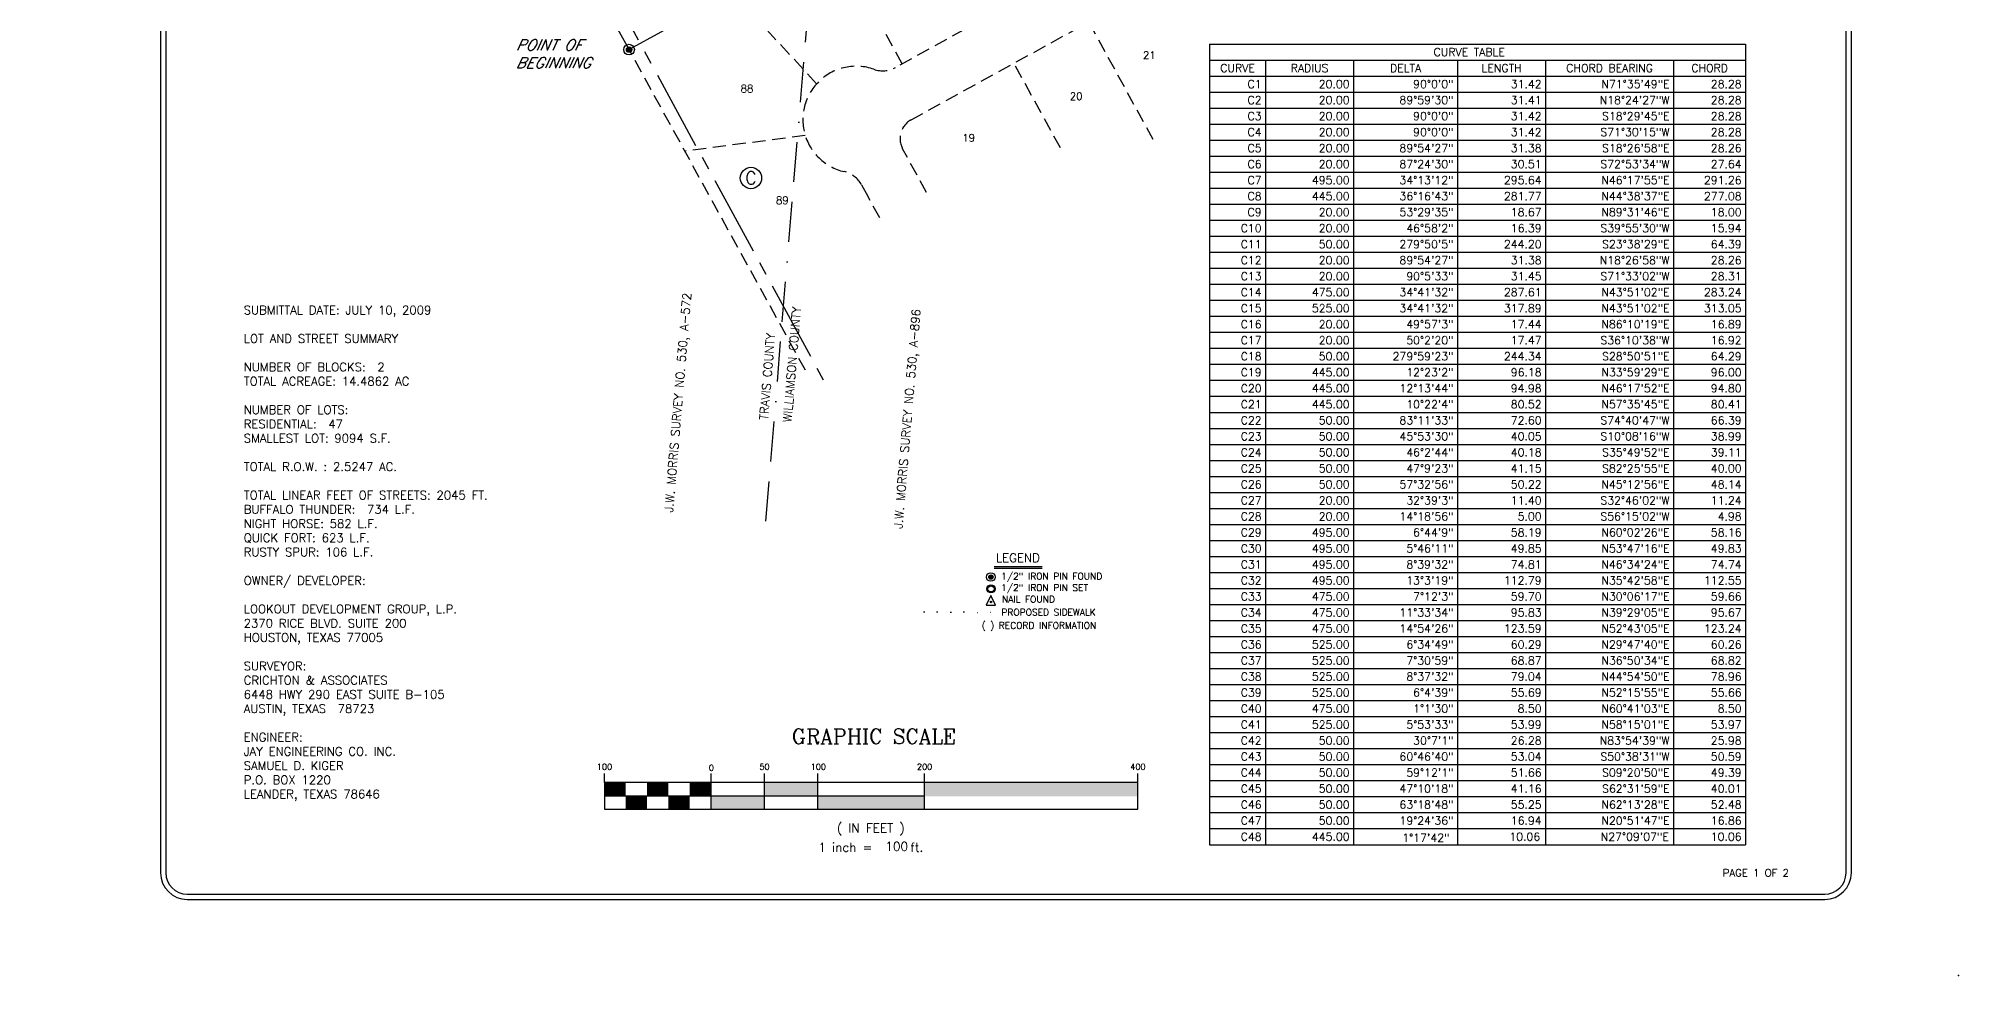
# Model space of a CAD drawing. Extents: x 3071371 to 3075496, y 10166393 to 10168831.
# Drawn here: x 3071497 to 3073297, y 10166431 to 10167309 of the extents above; entities that cross this region are included whole.
import ezdxf
from ezdxf.enums import TextEntityAlignment as Align

# ---------------------------------------------------------------- set-up
doc = ezdxf.new("R2010")
doc.units = 0
doc.header["$LTSCALE"] = 100
doc.header["$MEASUREMENT"] = 0
for name, pattern in [('BORDER', [1.75, 0.5, -0.25, 0.5, -0.25, 0, -0.25]), ('CENTER2', [1.125, 0.75, -0.125, 0.125, -0.125]), ('DOT', [0.25, 0, -0.25]), ('EASE', [0.1875, 0.125, -0.0625])]:
    doc.linetypes.add(name, pattern=pattern)
doc.layers.get('0').update_dxf_attribs({"linetype": 'CONTINUOUS'})
for name, color, linetype in [('ADJOINER', 3, 'EASE'), ('BANDD', 3, 'CONTINUOUS'), ('COUNTYLINE', 10, 'BORDER'), ('H-1-2-Blk-no', 72, 'CONTINUOUS'), ('LBLS', 3, 'CONTINUOUS'), ('LN', 5, 'CONTINUOUS'), ('PINS', 3, 'CONTINUOUS'), ('SIDEWALK', 3, 'DOT')]:
    doc.layers.add(name, color=color, linetype=linetype)
doc.layers.get('0').freeze()
doc.styles.add('C10', font='complex', dxfattribs={"height": 4.167})
doc.styles.add('C6', font='complex', dxfattribs={"height": 2.499})
doc.styles.add('L80', font='simplex.shx', dxfattribs={"height": 7})
doc.styles.add('ROMANC', font='ROMANC.SHX', dxfattribs={"height": 7.5})
doc.styles.add('ROMAND', font='ROMAND.SHX', dxfattribs={"height": 8})
doc.styles.add('ROMANT', font='ROMANT.shx', dxfattribs={"oblique": 25, "height": 15})
doc.styles.add('S4', font='simplex', dxfattribs={"height": 1.668})

# ---------------------------------------------------------------- blocks, each defined once
blk = doc.blocks.new('SCALE')
for p, q in [((-1.5, 0.25), (-1.5, 0.333)), ((-1.5, 0.25), (-1.5, 0)), ((3.5, 0.25), (-1.5, 0.25)), ((-0.5, 0.25), (-0.5, 0.333)), ((-0.5, 0), (-0.5, 0.25)), ((0, 0.25), (0, 0.333)), ((0, 0), (0, 0.25)), ((0.5, 0.25), (0.5, 0.333)), ((0.5, 0), (0.5, 0.25)), ((1.5, 0.25), (1.5, 0.333)), ((1.5, 0), (1.5, 0.25)), ((3.5, 0.25), (3.5, 0.333)), ((3.5, 0), (3.5, 0.25)), ((-1.5, 0.125), (1.5, 0.125)), ((-1.5, 0), (3.5, 0))]:
    blk.add_line(p, q)
for points in [[(-1.5, 0.25), (-1.5, 0.12), (-1.3, 0.25), (-1.3, 0.12)], [(-1.1, 0.25), (-1.1, 0.12), (-0.9, 0.25), (-0.9, 0.12)], [(-0.7, 0.25), (-0.7, 0.12), (-0.5, 0.25), (-0.5, 0.12)], [(0, 0.25), (0, 0.12), (0.5, 0.25), (0.5, 0.12)], [(1.5, 0.25), (1.5, 0.12), (3.5, 0.25), (3.5, 0.12)], [(-1.3, 0.12), (-1.3, 0), (-1.1, 0.12), (-1.1, 0)], [(-0.9, 0.12), (-0.9, 0), (-0.7, 0.12), (-0.7, 0)], [(-0.5, 0.12), (-0.5, 0), (0, 0.12), (0, 0)], [(0.5, 0.12), (0.5, 0), (1.5, 0.12), (1.5, 0)]]:
    blk.add_solid(points)
for s, height, style, p in [('GRAPHIC SCALE', 0.1389, 'C10', (1.025, 0.613)), ('0', 0.0556, 'S4', (-0.497, 0.36)), ('( IN FEET )', 0.0833, 'C6', (0.997, -0.219)), ('1 inch =     ft.', 0.0833, 'C6', (0.997, -0.399))]:
    blk.add_text(s, height=height, dxfattribs=dict(style=style)).set_placement(p, align=Align.CENTER)
at = {"style": 'S4'}
for p in [(-1.5, 0.369), (0.001, 0.369), (0.506, 0.369), (1.501, 0.369), (3.501, 0.369)]:
    blk.add_attdef('0', text='', height=0.0556, dxfattribs=at).set_placement(p, align=Align.CENTER)
at = {"style": 'C6'}
blk.add_attdef('000', (1.133, -0.39), '', height=0.0833, dxfattribs=at)
blk = doc.blocks.new('B-18X24')
at = {"color": 1}
for p, q in [((0, 5), (-2195.3, 5)), ((0, 5), (0, 5)), ((-2220.3, -20), (-2220.3, -1555)), ((25, -1555), (25, -20)), ((-2195.3, -1580), (0, -1580))]:
    blk.add_line(p, q, dxfattribs=at)
at = {"color": 3}
for p, q in [((0, 0), (-2195.3, 0)), ((-2215.3, -20), (-2215.3, -1555)), ((20, -1555), (20, -20)), ((-2195.3, -1575), (0, -1575))]:
    blk.add_line(p, q, dxfattribs=at)
at = {"color": 1}
for centre, start, end in [((-2195.3, -20), 90, 180), ((0, -20), 0, 90), ((-2195.3, -1555), 180, 270), ((0, -1555), 270, 0)]:
    blk.add_arc(centre, 25, start, end, dxfattribs=at)
at = {"color": 3}
for centre, start, end in [((-2195.3, -20), 90, 180), ((0, -20), 360, 90), ((-2195.3, -1555), 180, 270), ((0, -1555), 270, 0)]:
    blk.add_arc(centre, 20, start, end, dxfattribs=at)
blk.add_point((108.4, 119.5))
blk.add_point((-2291.6, -1680.5), dxfattribs=at)
blk = doc.blocks.new('*X4')
for p, q in [((69.5, 22.78), (70, 22.78)), ((69.5, 22.75), (70, 22.75)), ((69.5, 22.72), (70, 22.72)), ((69.51, 22.81), (69.99, 22.81)), ((69.51, 22.69), (69.99, 22.69)), ((69.52, 22.84), (69.98, 22.84)), ((69.52, 22.66), (69.98, 22.66)), ((69.53, 22.88), (69.97, 22.88)), ((69.53, 22.62), (69.97, 22.62)), ((69.55, 22.91), (69.95, 22.91)), ((69.55, 22.59), (69.95, 22.59)), ((69.58, 22.94), (69.92, 22.94)), ((69.58, 22.56), (69.92, 22.56)), ((69.63, 22.97), (69.87, 22.97)), ((69.63, 22.53), (69.87, 22.53))]:
    blk.add_line(p, q)
blk = doc.blocks.new('DH')
for radius in [0.05, 0.025]:
    blk.add_circle((0, 0), radius)
at = {"xscale": 0.1, "yscale": 0.1, "zscale": 0.1}
blk.add_blockref('*X4', (-6.975, -2.275), dxfattribs=at)
blk = doc.blocks.new('STA')
for p, q in [((-0.004, 0.1), (-0.079, -0.05)), ((0.071, -0.05), (-0.004, 0.1)), ((-0.079, -0.05), (0.071, -0.05))]:
    blk.add_line(p, q)
blk.add_circle((0, 0), 0.0125)
blk = doc.blocks.new('IP')
for radius in [0.05, 0.0375]:
    blk.add_circle((0, 0), radius)

msp = doc.modelspace()

# ---------------------------------------------------------------- linework, layer by layer
at = {"layer": 'ADJOINER', "linetype": 'CENTER2'}
msp.add_line((3071754.74, 10167867.64), (3072235.98, 10166984.07), dxfattribs=at)
at = {"layer": 'ADJOINER'}
for p, q in [((3072545.73, 10167416.62), (3072300.9, 10167281.93)), ((3072307.19, 10167285.39), (3072242.18, 10167403.7)), ((3072315.43, 10167232.86), (3072569.82, 10167372.81)), ((3072226.9, 10167266.67), (3072148.08, 10167351.99)), ((3072481.94, 10167324.36), (3072544.58, 10167210.37)), ((3072216.37, 10166998.28), (3072051.05, 10167298.67)), ((3072216.22, 10167218.19), (3072103.32, 10167203.55)), ((3072330.04, 10167164.75), (3072307.53, 10167205.7)), ((3072268.96, 10167172.07), (3072274.83, 10167161.38)), ((3072286.01, 10167141.05), (3072274.83, 10167161.38))]:
    msp.add_line(p, q, dxfattribs=at)
at = {"layer": 'ADJOINER', "linetype": 'Continuous'}
msp.add_lwpolyline([(3071646.22, 10167278.59, 0, 4.17, 0), (3071654.79, 10167287.69, 0, 0, 0), (3071689.94, 10167325.02, 0, 0, -0.1739649), (3071738.21, 10167349.6, 0, 0, -0.0633329)], format="xyseb", dxfattribs=at)
at = {"layer": 'ADJOINER'}
msp.add_lwpolyline([(3072455.41, 10167206.53), (3072411.83, 10167285.84)], dxfattribs=at)
for centre, radius, start, end in [((3072263.95, 10167233.1), 50, 70.60019, 256.97956), ((3072288.86, 10167303.84), 25, 250.60019, 298.78987), ((3072325.06, 10167215.33), 20, 118.78987, 208.78987), ((3072247.05, 10167160.03), 25, 28.78987, 76.97956)]:
    msp.add_arc(centre, radius, start, end, dxfattribs=at)
at = {"layer": 'BANDD'}
for p, q in [((3072595.27, 10167303.9), (3072595.27, 10167288.9)), ((3072595.27, 10167303.9), (3073097.77, 10167303.9)), ((3073097.77, 10167303.9), (3073097.77, 10167288.9)), ((3072595.27, 10167288.9), (3072595.27, 10166553.9)), ((3072595.27, 10167288.9), (3073097.77, 10167288.9)), ((3072595.27, 10167288.9), (3073097.77, 10167288.9)), ((3072647.77, 10167288.9), (3072647.77, 10166553.9)), ((3072730.27, 10167288.9), (3072730.27, 10166553.9)), ((3072827.77, 10167288.9), (3072827.77, 10166553.9)), ((3072910.27, 10167288.9), (3072910.27, 10166553.9)), ((3073030.27, 10167288.9), (3073030.27, 10166553.9)), ((3073097.77, 10167288.9), (3073097.77, 10166553.9)), ((3072595.27, 10167273.9), (3073097.77, 10167273.9)), ((3072595.27, 10167258.9), (3073097.77, 10167258.9)), ((3072595.27, 10167243.9), (3073097.77, 10167243.9)), ((3072595.27, 10167228.9), (3073097.77, 10167228.9)), ((3072595.27, 10167213.9), (3073097.77, 10167213.9)), ((3072595.27, 10167198.9), (3073097.77, 10167198.9)), ((3072595.27, 10167183.9), (3073097.77, 10167183.9)), ((3072595.27, 10167168.9), (3073097.77, 10167168.9)), ((3072595.27, 10167153.9), (3073097.77, 10167153.9)), ((3072595.27, 10167138.9), (3073097.77, 10167138.9)), ((3072595.27, 10167123.9), (3073097.77, 10167123.9)), ((3072595.27, 10167108.9), (3073097.77, 10167108.9)), ((3072595.27, 10167093.9), (3073097.77, 10167093.9)), ((3072595.27, 10167078.9), (3073097.77, 10167078.9)), ((3072595.27, 10167063.9), (3073097.77, 10167063.9)), ((3072595.27, 10167048.9), (3073097.77, 10167048.9)), ((3072595.27, 10167033.9), (3073097.77, 10167033.9)), ((3072595.27, 10167018.9), (3073097.77, 10167018.9)), ((3072595.27, 10167003.9), (3073097.77, 10167003.9)), ((3072595.27, 10166988.9), (3073097.77, 10166988.9)), ((3072595.27, 10166973.9), (3073097.77, 10166973.9)), ((3072595.27, 10166958.9), (3073097.77, 10166958.9)), ((3072595.27, 10166943.9), (3073097.77, 10166943.9)), ((3072595.27, 10166928.9), (3073097.77, 10166928.9)), ((3072595.27, 10166913.9), (3073097.77, 10166913.9)), ((3072595.27, 10166898.9), (3073097.77, 10166898.9)), ((3072595.27, 10166883.9), (3073097.77, 10166883.9)), ((3072595.27, 10166868.9), (3073097.77, 10166868.9)), ((3072595.27, 10166853.9), (3073097.77, 10166853.9)), ((3072595.27, 10166838.9), (3073097.77, 10166838.9)), ((3072595.27, 10166823.9), (3073097.77, 10166823.9)), ((3072595.27, 10166808.9), (3073097.77, 10166808.9)), ((3072595.27, 10166793.9), (3073097.77, 10166793.9)), ((3072595.27, 10166778.9), (3073097.77, 10166778.9)), ((3072595.27, 10166763.9), (3073097.77, 10166763.9)), ((3072595.27, 10166748.9), (3073097.77, 10166748.9)), ((3072595.27, 10166733.9), (3073097.77, 10166733.9)), ((3072595.27, 10166718.9), (3073097.77, 10166718.9)), ((3072595.27, 10166703.9), (3073097.77, 10166703.9)), ((3072595.27, 10166688.9), (3073097.77, 10166688.9)), ((3072595.27, 10166673.9), (3073097.77, 10166673.9)), ((3072595.27, 10166658.9), (3073097.77, 10166658.9)), ((3072595.27, 10166643.9), (3073097.77, 10166643.9)), ((3072595.27, 10166628.9), (3073097.77, 10166628.9)), ((3072595.27, 10166613.9), (3073097.77, 10166613.9)), ((3072595.27, 10166598.9), (3073097.77, 10166598.9)), ((3072595.27, 10166583.9), (3073097.77, 10166583.9)), ((3072595.27, 10166568.9), (3073097.77, 10166568.9)), ((3072595.27, 10166553.9), (3073097.77, 10166553.9))]:
    msp.add_line(p, q, dxfattribs=at)
at = {"layer": 'COUNTYLINE', "ltscale": 0.75}
msp.add_line((3072179.2, 10166856.84), (3072332.8, 10168707.8), dxfattribs=at)
at = {"layer": 'H-1-2-Blk-no', "color": 3}
msp.add_circle((3072165.34, 10167178.41), 10, dxfattribs=at)
at = {"layer": 'LBLS'}
for p, q in [((3072393.34, 10166814.54), (3072438.36, 10166814.54)), ((3072393.21, 10166813.05), (3072438.36, 10166813.05))]:
    msp.add_line(p, q, dxfattribs=at)
at = {"layer": 'LN'}
for p, q in [((3072051.05, 10167298.67), (3071732.37, 10167878.59)), ((3072464.71, 10167526.13), (3072051.05, 10167298.67))]:
    msp.add_line(p, q, dxfattribs=at)
at = {"layer": 'SIDEWALK', "color": 1}
for p, q in [((3072327.57, 10166772.05), (3072379.71, 10166771.48)), ((3072339.83, 10166772.15), (3072391.97, 10166771.58))]:
    msp.add_line(p, q, dxfattribs=at)

# ---------------------------------------------------------------- block references
at = {"layer": 'LBLS', "rotation": 90}
msp.add_blockref('B-18X24', (3071616.86, 10168722.86), dxfattribs=at)
at = {"layer": 'LBLS'}
for name, p, xscale, yscale, zscale in [('DH', (3072390.3, 10166804.64), 80.64, 80.64, 80.64), ('IP', (3072390.3, 10166793.55), 76.8, 76.8, 76.8), ('STA', (3072390.43, 10166781.3), 60, 60, 60)]:
    msp.add_blockref(name, p, dxfattribs=dict(at, xscale=xscale, yscale=yscale, zscale=zscale))
ref = msp.add_blockref('SCALE', (3072177.99, 10166587.17), dxfattribs=dict(at, xscale=100, yscale=100, zscale=100))
ref.add_attrib('0', '100', dxfattribs={"layer": '0', "height": 5.56, "style": 'S4'}).set_placement((3072028.02, 10166624.1), align=Align.CENTER)
ref.add_attrib('0', '100', dxfattribs={"layer": '0', "height": 5.56, "style": 'S4'}).set_placement((3072228.54, 10166624.1), align=Align.CENTER)
ref.add_attrib('0', '200', dxfattribs={"layer": '0', "height": 5.56, "style": 'S4'}).set_placement((3072328.07, 10166624.1), align=Align.CENTER)
ref.add_attrib('000', '100', (3072291.25, 10166548.12), dxfattribs={"layer": '0', "height": 8.33, "style": 'C6'})
ref.add_attrib('0', '400', dxfattribs={"layer": '0', "height": 5.56, "style": 'S4'}).set_placement((3072528.07, 10166624.1), align=Align.CENTER)
ref.add_attrib('0', '50', dxfattribs={"layer": '0', "height": 5.56, "style": 'S4'}).set_placement((3072178.07, 10166624.1), align=Align.CENTER)
at = {"layer": 'PINS', "xscale": 100, "yscale": 100, "zscale": 100}
msp.add_blockref('DH', (3072051.05, 10167298.67), dxfattribs=at)

# ---------------------------------------------------------------- texts
at = {"layer": 'ADJOINER', "style": 'L80'}
for s, p in [('21', (3072538.78, 10167290)), ('88', (3072161.63, 10167258.63)), ('20', (3072470.16, 10167251.48)), ('19', (3072369.38, 10167212.62)), ('89', (3072194.75, 10167154))]:
    msp.add_text(s, height=7, dxfattribs=at).set_placement(p, align=Align.CENTER)
at = {"layer": 'BANDD', "char_height": 7.5, "style": 'ROMAND'}
for s, insert, width, attachment_point in [('CURVE TABLE', (3072805.27, 10167300.15), 82.5, 1), ('CURVE', (3072621.52, 10167277.65), 37.5, 8), ('RADIUS', (3072689.02, 10167277.65), 45, 8), ('DELTA', (3072779.02, 10167277.65), 37.5, 8), ('LENGTH', (3072869.02, 10167277.65), 45, 8), ('CHORD BEARING', (3072970.27, 10167277.65), 97.5, 8), ('CHORD', (3073064.02, 10167277.65), 37.5, 8), ('C1', (3072644.02, 10167270.15), 15, 3), ('20.00', (3072726.52, 10167270.15), 37.5, 3), ('90°0\'0"', (3072824.02, 10167270.15), 52.5, 3), ('31.42', (3072906.52, 10167270.15), 37.5, 3), ('N71°35\'49"E', (3073026.52, 10167270.15), 82.5, 3), ('28.28', (3073094.02, 10167270.15), 37.5, 3), ('C2', (3072644.02, 10167255.15), 15, 3), ('20.00', (3072726.52, 10167255.15), 37.5, 3), ('89°59\'30"', (3072824.02, 10167255.15), 67.5, 3), ('31.41', (3072906.52, 10167255.15), 37.5, 3), ('N18°24\'27"W', (3073026.52, 10167255.15), 82.5, 3), ('28.28', (3073094.02, 10167255.15), 37.5, 3), ('C3', (3072644.02, 10167240.15), 15, 3), ('20.00', (3072726.52, 10167240.15), 37.5, 3), ('90°0\'0"', (3072824.02, 10167240.15), 52.5, 3), ('31.42', (3072906.52, 10167240.15), 37.5, 3), ('S18°29\'45"E', (3073026.52, 10167240.15), 82.5, 3), ('28.28', (3073094.02, 10167240.15), 37.5, 3), ('C4', (3072644.02, 10167225.15), 15, 3), ('C5', (3072644.02, 10167210.15), 15, 3), ('20.00', (3072726.52, 10167225.15), 37.5, 3), ('20.00', (3072726.52, 10167210.15), 37.5, 3), ('89°54\'27"', (3072824.02, 10167210.15), 67.5, 3), ('90°0\'0"', (3072824.02, 10167225.15), 52.5, 3), ('31.42', (3072906.52, 10167225.15), 37.5, 3), ('31.38', (3072906.52, 10167210.15), 37.5, 3), ('S71°30\'15"W', (3073026.52, 10167225.15), 82.5, 3), ('S18°26\'58"E', (3073026.52, 10167210.15), 82.5, 3), ('28.28', (3073094.02, 10167225.15), 37.5, 3), ('28.26', (3073094.02, 10167210.15), 37.5, 3), ('C6', (3072644.02, 10167195.15), 15, 3), ('20.00', (3072726.52, 10167195.15), 37.5, 3), ('87°24\'30"', (3072824.02, 10167195.15), 67.5, 3), ('30.51', (3072906.52, 10167195.15), 37.5, 3), ('S72°53\'34"W', (3073026.52, 10167195.15), 82.5, 3), ('27.64', (3073094.02, 10167195.15), 37.5, 3), ('C7', (3072644.02, 10167180.15), 15, 3), ('495.00', (3072726.52, 10167180.15), 45, 3), ('34°13\'12"', (3072824.02, 10167180.15), 67.5, 3), ('295.64', (3072906.52, 10167180.15), 45, 3), ('N46°17\'55"E', (3073026.52, 10167180.15), 82.5, 3), ('291.26', (3073094.02, 10167180.15), 45, 3), ('C8', (3072644.02, 10167165.15), 15, 3), ('445.00', (3072726.52, 10167165.15), 45, 3), ('36°16\'43"', (3072824.02, 10167165.15), 67.5, 3), ('281.77', (3072906.52, 10167165.15), 45, 3), ('N44°38\'37"E', (3073026.52, 10167165.15), 82.5, 3), ('277.08', (3073094.02, 10167165.15), 45, 3), ('C9', (3072644.02, 10167150.15), 15, 3), ('20.00', (3072726.52, 10167150.15), 37.5, 3), ('53°29\'35"', (3072824.02, 10167150.15), 67.5, 3), ('18.67', (3072906.52, 10167150.15), 37.5, 3), ('N89°31\'46"E', (3073026.52, 10167150.15), 82.5, 3), ('18.00', (3073094.02, 10167150.15), 37.5, 3), ('C10', (3072644.02, 10167135.15), 22.5, 3), ('C11', (3072644.02, 10167120.15), 22.5, 3), ('20.00', (3072726.52, 10167135.15), 37.5, 3), ('50.00', (3072726.52, 10167120.15), 37.5, 3), ('279°50\'5"', (3072824.02, 10167120.15), 67.5, 3), ('46°58\'2"', (3072824.02, 10167135.15), 60, 3), ('244.20', (3072906.52, 10167120.15), 45, 3), ('16.39', (3072906.52, 10167135.15), 37.5, 3), ('S39°55\'30"W', (3073026.52, 10167135.15), 82.5, 3), ('S23°38\'29"E', (3073026.52, 10167120.15), 82.5, 3), ('64.39', (3073094.02, 10167120.15), 37.5, 3), ('15.94', (3073094.02, 10167135.15), 37.5, 3), ('C12', (3072644.02, 10167105.15), 22.5, 3), ('20.00', (3072726.52, 10167105.15), 37.5, 3), ('89°54\'27"', (3072824.02, 10167105.15), 67.5, 3), ('31.38', (3072906.52, 10167105.15), 37.5, 3), ('N18°26\'58"W', (3073026.52, 10167105.15), 82.5, 3), ('28.26', (3073094.02, 10167105.15), 37.5, 3), ('C13', (3072644.02, 10167090.15), 22.5, 3), ('20.00', (3072726.52, 10167090.15), 37.5, 3), ('90°5\'33"', (3072824.02, 10167090.15), 60, 3), ('31.45', (3072906.52, 10167090.15), 37.5, 3), ('S71°33\'02"W', (3073026.52, 10167090.15), 82.5, 3), ('28.31', (3073094.02, 10167090.15), 37.5, 3), ('C14', (3072644.02, 10167075.15), 22.5, 3), ('475.00', (3072726.52, 10167075.15), 45, 3), ('34°41\'32"', (3072824.02, 10167075.15), 67.5, 3), ('287.61', (3072906.52, 10167075.15), 45, 3), ('N43°51\'02"E', (3073026.52, 10167075.15), 82.5, 3), ('283.24', (3073094.02, 10167075.15), 45, 3), ('C15', (3072644.02, 10167060.15), 22.5, 3), ('525.00', (3072726.52, 10167060.15), 45, 3), ('34°41\'32"', (3072824.02, 10167060.15), 67.5, 3), ('317.89', (3072906.52, 10167060.15), 45, 3), ('N43°51\'02"E', (3073026.52, 10167060.15), 82.5, 3), ('313.05', (3073094.02, 10167060.15), 45, 3), ('C16', (3072644.02, 10167045.15), 22.5, 3), ('C17', (3072644.02, 10167030.15), 22.5, 3), ('20.00', (3072726.52, 10167045.15), 37.5, 3), ('20.00', (3072726.52, 10167030.15), 37.5, 3), ('49°57\'3"', (3072824.02, 10167045.15), 60, 3), ('50°2\'20"', (3072824.02, 10167030.15), 60, 3), ('17.44', (3072906.52, 10167045.15), 37.5, 3), ('17.47', (3072906.52, 10167030.15), 37.5, 3), ('S36°10\'38"W', (3073026.52, 10167030.15), 82.5, 3), ('N86°10\'19"E', (3073026.52, 10167045.15), 82.5, 3), ('16.89', (3073094.02, 10167045.15), 37.5, 3), ('16.92', (3073094.02, 10167030.15), 37.5, 3), ('C18', (3072644.02, 10167015.15), 22.5, 3), ('50.00', (3072726.52, 10167015.15), 37.5, 3), ('279°59\'23"', (3072824.02, 10167015.15), 75, 3), ('244.34', (3072906.52, 10167015.15), 45, 3), ('S28°50\'51"E', (3073026.52, 10167015.15), 82.5, 3), ('64.29', (3073094.02, 10167015.15), 37.5, 3), ('C19', (3072644.02, 10167000.15), 22.5, 3), ('445.00', (3072726.52, 10167000.15), 45, 3), ('12°23\'2"', (3072824.02, 10167000.15), 60, 3), ('96.18', (3072906.52, 10167000.15), 37.5, 3), ('N33°59\'29"E', (3073026.52, 10167000.15), 82.5, 3), ('96.00', (3073094.02, 10167000.15), 37.5, 3), ('C20', (3072644.02, 10166985.15), 22.5, 3), ('445.00', (3072726.52, 10166985.15), 45, 3), ('12°13\'44"', (3072824.02, 10166985.15), 67.5, 3), ('94.98', (3072906.52, 10166985.15), 37.5, 3), ('N46°17\'52"E', (3073026.52, 10166985.15), 82.5, 3), ('94.80', (3073094.02, 10166985.15), 37.5, 3), ('C21', (3072644.02, 10166970.15), 22.5, 3), ('445.00', (3072726.52, 10166970.15), 45, 3), ('10°22\'4"', (3072824.02, 10166970.15), 60, 3), ('80.52', (3072906.52, 10166970.15), 37.5, 3), ('N57°35\'45"E', (3073026.52, 10166970.15), 82.5, 3), ('80.41', (3073094.02, 10166970.15), 37.5, 3), ('C22', (3072644.02, 10166955.15), 22.5, 3), ('C23', (3072644.02, 10166940.15), 22.5, 3), ('50.00', (3072726.52, 10166955.15), 37.5, 3), ('50.00', (3072726.52, 10166940.15), 37.5, 3), ('83°11\'33"', (3072824.02, 10166955.15), 67.5, 3), ('45°53\'30"', (3072824.02, 10166940.15), 67.5, 3), ('72.60', (3072906.52, 10166955.15), 37.5, 3), ('40.05', (3072906.52, 10166940.15), 37.5, 3), ('S74°40\'47"W', (3073026.52, 10166955.15), 82.5, 3), ('S10°08\'16"W', (3073026.52, 10166940.15), 82.5, 3), ('38.99', (3073094.02, 10166940.15), 37.5, 3), ('66.39', (3073094.02, 10166955.15), 37.5, 3), ('C24', (3072644.02, 10166925.15), 22.5, 3), ('50.00', (3072726.52, 10166925.15), 37.5, 3), ('46°2\'44"', (3072824.02, 10166925.15), 60, 3), ('40.18', (3072906.52, 10166925.15), 37.5, 3), ('S35°49\'52"E', (3073026.52, 10166925.15), 82.5, 3), ('39.11', (3073094.02, 10166925.15), 37.5, 3), ('C25', (3072644.02, 10166910.15), 22.5, 3), ('50.00', (3072726.52, 10166910.15), 37.5, 3), ('47°9\'23"', (3072824.02, 10166910.15), 60, 3), ('41.15', (3072906.52, 10166910.15), 37.5, 3), ('S82°25\'55"E', (3073026.52, 10166910.15), 82.5, 3), ('40.00', (3073094.02, 10166910.15), 37.5, 3), ('C26', (3072644.02, 10166895.15), 22.5, 3), ('50.00', (3072726.52, 10166895.15), 37.5, 3), ('57°32\'56"', (3072824.02, 10166895.15), 67.5, 3), ('50.22', (3072906.52, 10166895.15), 37.5, 3), ('N45°12\'56"E', (3073026.52, 10166895.15), 82.5, 3), ('48.14', (3073094.02, 10166895.15), 37.5, 3), ('C27', (3072644.02, 10166880.15), 22.5, 3), ('20.00', (3072726.52, 10166880.15), 37.5, 3), ('32°39\'3"', (3072824.02, 10166880.15), 60, 3), ('11.40', (3072906.52, 10166880.15), 37.5, 3), ('S32°46\'02"W', (3073026.52, 10166880.15), 82.5, 3), ('11.24', (3073094.02, 10166880.15), 37.5, 3), ('C28', (3072644.02, 10166865.15), 22.5, 3), ('C29', (3072644.02, 10166850.15), 22.5, 3), ('495.00', (3072726.52, 10166850.15), 45, 3), ('20.00', (3072726.52, 10166865.15), 37.5, 3), ('14°18\'56"', (3072824.02, 10166865.15), 67.5, 3), ('6°44\'9"', (3072824.02, 10166850.15), 52.5, 3), ('58.19', (3072906.52, 10166850.15), 37.5, 3), ('5.00', (3072906.52, 10166865.15), 30, 3), ('S56°15\'02"W', (3073026.52, 10166865.15), 82.5, 3), ('N60°02\'26"E', (3073026.52, 10166850.15), 82.5, 3), ('58.16', (3073094.02, 10166850.15), 37.5, 3), ('4.98', (3073094.02, 10166865.15), 30, 3), ('C30', (3072644.02, 10166835.15), 22.5, 3), ('495.00', (3072726.52, 10166835.15), 45, 3), ('5°46\'11"', (3072824.02, 10166835.15), 60, 3), ('49.85', (3072906.52, 10166835.15), 37.5, 3), ('N53°47\'16"E', (3073026.52, 10166835.15), 82.5, 3), ('49.83', (3073094.02, 10166835.15), 37.5, 3), ('C31', (3072644.02, 10166820.15), 22.5, 3), ('495.00', (3072726.52, 10166820.15), 45, 3), ('8°39\'32"', (3072824.02, 10166820.15), 60, 3), ('74.81', (3072906.52, 10166820.15), 37.5, 3), ('N46°34\'24"E', (3073026.52, 10166820.15), 82.5, 3), ('74.74', (3073094.02, 10166820.15), 37.5, 3), ('C32', (3072644.02, 10166805.15), 22.5, 3), ('495.00', (3072726.52, 10166805.15), 45, 3), ('13°3\'19"', (3072824.02, 10166805.15), 60, 3), ('112.79', (3072906.52, 10166805.15), 45, 3), ('N35°42\'58"E', (3073026.52, 10166805.15), 82.5, 3), ('112.55', (3073094.02, 10166805.15), 45, 3), ('C33', (3072644.02, 10166790.15), 22.5, 3), ('475.00', (3072726.52, 10166790.15), 45, 3), ('7°12\'3"', (3072824.02, 10166790.15), 52.5, 3), ('59.70', (3072906.52, 10166790.15), 37.5, 3), ('N30°06\'17"E', (3073026.52, 10166790.15), 82.5, 3), ('59.66', (3073094.02, 10166790.15), 37.5, 3), ('C34', (3072644.02, 10166775.15), 22.5, 3), ('C35', (3072644.02, 10166760.15), 22.5, 3), ('475.00', (3072726.52, 10166775.15), 45, 3), ('475.00', (3072726.52, 10166760.15), 45, 3), ('11°33\'34"', (3072824.02, 10166775.15), 67.5, 3), ('14°54\'26"', (3072824.02, 10166760.15), 67.5, 3), ('123.59', (3072906.52, 10166760.15), 45, 3), ('95.83', (3072906.52, 10166775.15), 37.5, 3), ('N39°29\'05"E', (3073026.52, 10166775.15), 82.5, 3), ('N52°43\'05"E', (3073026.52, 10166760.15), 82.5, 3), ('123.24', (3073094.02, 10166760.15), 45, 3), ('95.67', (3073094.02, 10166775.15), 37.5, 3), ('C36', (3072644.02, 10166745.15), 22.5, 3), ('525.00', (3072726.52, 10166745.15), 45, 3), ('6°34\'49"', (3072824.02, 10166745.15), 60, 3), ('60.29', (3072906.52, 10166745.15), 37.5, 3), ('N29°47\'40"E', (3073026.52, 10166745.15), 82.5, 3), ('60.26', (3073094.02, 10166745.15), 37.5, 3), ('C37', (3072644.02, 10166730.15), 22.5, 3), ('525.00', (3072726.52, 10166730.15), 45, 3), ('7°30\'59"', (3072824.02, 10166730.15), 60, 3), ('68.87', (3072906.52, 10166730.15), 37.5, 3), ('N36°50\'34"E', (3073026.52, 10166730.15), 82.5, 3), ('68.82', (3073094.02, 10166730.15), 37.5, 3), ('C38', (3072644.02, 10166715.15), 22.5, 3), ('525.00', (3072726.52, 10166715.15), 45, 3), ('8°37\'32"', (3072824.02, 10166715.15), 60, 3), ('79.04', (3072906.52, 10166715.15), 37.5, 3), ('N44°54\'50"E', (3073026.52, 10166715.15), 82.5, 3), ('78.96', (3073094.02, 10166715.15), 37.5, 3), ('C39', (3072644.02, 10166700.15), 22.5, 3), ('525.00', (3072726.52, 10166700.15), 45, 3), ('6°4\'39"', (3072824.02, 10166700.15), 52.5, 3), ('55.69', (3072906.52, 10166700.15), 37.5, 3), ('N52°15\'55"E', (3073026.52, 10166700.15), 82.5, 3), ('55.66', (3073094.02, 10166700.15), 37.5, 3), ('C40', (3072644.02, 10166685.15), 22.5, 3), ('C41', (3072644.02, 10166670.15), 22.5, 3), ('475.00', (3072726.52, 10166685.15), 45, 3), ('525.00', (3072726.52, 10166670.15), 45, 3), ('5°53\'33"', (3072824.02, 10166670.15), 60, 3), ('1°1\'30"', (3072824.02, 10166685.15), 52.5, 3), ('53.99', (3072906.52, 10166670.15), 37.5, 3), ('8.50', (3072906.52, 10166685.15), 30, 3), ('N60°41\'03"E', (3073026.52, 10166685.15), 82.5, 3), ('N58°15\'01"E', (3073026.52, 10166670.15), 82.5, 3), ('53.97', (3073094.02, 10166670.15), 37.5, 3), ('8.50', (3073094.02, 10166685.15), 30, 3), ('C42', (3072644.02, 10166655.15), 22.5, 3), ('50.00', (3072726.52, 10166655.15), 37.5, 3), ('30°7\'1"', (3072824.02, 10166655.15), 52.5, 3), ('26.28', (3072906.52, 10166655.15), 37.5, 3), ('N83°54\'39"W', (3073026.52, 10166655.15), 82.5, 3), ('25.98', (3073094.02, 10166655.15), 37.5, 3), ('C43', (3072644.02, 10166640.15), 22.5, 3), ('50.00', (3072726.52, 10166640.15), 37.5, 3), ('60°46\'40"', (3072824.02, 10166640.15), 67.5, 3), ('53.04', (3072906.52, 10166640.15), 37.5, 3), ('S50°38\'31"W', (3073026.52, 10166640.15), 82.5, 3), ('50.59', (3073094.02, 10166640.15), 37.5, 3), ('C44', (3072644.02, 10166625.15), 22.5, 3), ('50.00', (3072726.52, 10166625.15), 37.5, 3), ('59°12\'1"', (3072824.02, 10166625.15), 60, 3), ('51.66', (3072906.52, 10166625.15), 37.5, 3), ('S09°20\'50"E', (3073026.52, 10166625.15), 82.5, 3), ('49.39', (3073094.02, 10166625.15), 37.5, 3), ('C45', (3072644.02, 10166610.15), 22.5, 3), ('50.00', (3072726.52, 10166610.15), 37.5, 3), ('47°10\'18"', (3072824.02, 10166610.15), 67.5, 3), ('41.16', (3072906.52, 10166610.15), 37.5, 3), ('S62°31\'59"E', (3073026.52, 10166610.15), 82.5, 3), ('40.01', (3073094.02, 10166610.15), 37.5, 3), ('C46', (3072644.02, 10166595.15), 22.5, 3), ('C47', (3072644.02, 10166580.15), 22.5, 3), ('50.00', (3072726.52, 10166595.15), 37.5, 3), ('50.00', (3072726.52, 10166580.15), 37.5, 3), ('63°18\'48"', (3072824.02, 10166595.15), 67.5, 3), ('19°24\'36"', (3072824.02, 10166580.15), 67.5, 3), ('55.25', (3072906.52, 10166595.15), 37.5, 3), ('16.94', (3072906.52, 10166580.15), 37.5, 3), ('N62°13\'28"E', (3073026.52, 10166595.15), 82.5, 3), ('N20°51\'47"E', (3073026.52, 10166580.15), 82.5, 3), ('52.48', (3073094.02, 10166595.15), 37.5, 3), ('16.86', (3073094.02, 10166580.15), 37.5, 3), ('C48', (3072644.02, 10166565.15), 22.5, 3), ('445.00', (3072726.52, 10166565.15), 45, 3), ('1°17\'42"', (3072820.22, 10166564.16), 60, 3), ('10.06', (3072905.19, 10166565.15), 37.5, 3), ('N27°09\'07"E', (3073025.84, 10166565.15), 82.5, 3), ('10.06', (3073093.99, 10166565.15), 37.5, 3)]:
    msp.add_mtext(s, dxfattribs=dict(at, insert=insert, width=width, attachment_point=attachment_point))
at = {"layer": 'BANDD', "char_height": 8, "attachment_point": 7}
for s, insert, rotation, style in [('J.W. MORRIS SURVEY NO. 530, A-572', (3072094.69, 10166864.63), 85.25639, 'L80'), ('WILLIAMSON COUNTY', (3072203.25, 10166949.22), 85.25628, 'ROMAND'), ('J.W. MORRIS SURVEY NO. 530, A-896', (3072309.67, 10166849.38), 85.25639, 'L80'), ('TRAVIS COUNTY', (3072181.19, 10166951.48), 85.25628, 'ROMAND')]:
    msp.add_mtext(s, dxfattribs=dict(at, insert=insert, rotation=rotation, style=style))
at = {"layer": 'H-1-2-Blk-no', "color": 3, "style": 'ROMANC'}
msp.add_text('C', height=12, dxfattribs=at).set_placement((3072165.33, 10167178.5), align=Align.MIDDLE)
at = {"layer": 'LBLS', "style": 'L80'}
for s, height, p in [('LEGEND', 8.099, (3072394.9, 10166818.55)), ('1/2" IRON PIN FOUND', 6.23, (3072399.88, 10166802.22)), ('1/2" IRON PIN SET', 6.23, (3072399.88, 10166791.54)), ('NAIL FOUND', 6.23, (3072400.56, 10166780.68)), ('( ) RECORD INFORMATION', 6.23, (3072381.67, 10166756.18)), ('PROPOSED SIDEWALK', 6.23, (3072400.14, 10166768.49)), ('PAGE 1 OF 2', 7, (3073076.23, 10166523.98))]:
    msp.add_text(s, height=height, dxfattribs=at).set_placement(p)
at = {"layer": 'LBLS', "attachment_point": 1}
for s, insert, char_height, width, style in [('POINT OF\\PBEGINNING', (3071944.77, 10167308), 10, 120, 'ROMANT'), ('SUBMITTAL DATE: JULY 10, 2009\\P\\PLOT AND STREET SUMMARY\\P\\PNUMBER OF BLOCKS:  2\\PTOTAL ACREAGE: 14.4862 AC\\P\\PNUMBER OF LOTS:\\PRESIDENTIAL:  47\\PSMALLEST LOT: 9094 S.F.\\P\\PTOTAL R.O.W. : 2.5247 AC.\\P\\PTOTAL LINEAR FEET OF STREETS: 2045 FT.\\PBUFFALO THUNDER:  734 L.F.\\PNIGHT HORSE: 582 L.F.\\PQUICK FORT: 623 L.F.\\PRUSTY SPUR: 106 L.F.\\P\\POWNER/ DEVELOPER:\\P\\PLOOKOUT DEVELOPMENT GROUP, L.P.\\P2370 RICE BLVD. SUITE 200\\PHOUSTON, TEXAS 77005\\P\\PSURVEYOR:\\PCRICHTON & ASSOCIATES\\P6448 HWY 290 EAST SUITE B-105\\PAUSTIN, TEXAS  78723\\P\\PENGINEER:\\PJAY ENGINEERING CO. INC.\\PSAMUEL D. KIGER\\PP.O. BOX 1220\\PLEANDER, TEXAS 78646', (3071689.88, 10167058.69), 8, 443.65, 'L80')]:
    msp.add_mtext(s, dxfattribs=dict(at, insert=insert, char_height=char_height, width=width, style=style))

doc.saveas('drawing.dxf')
